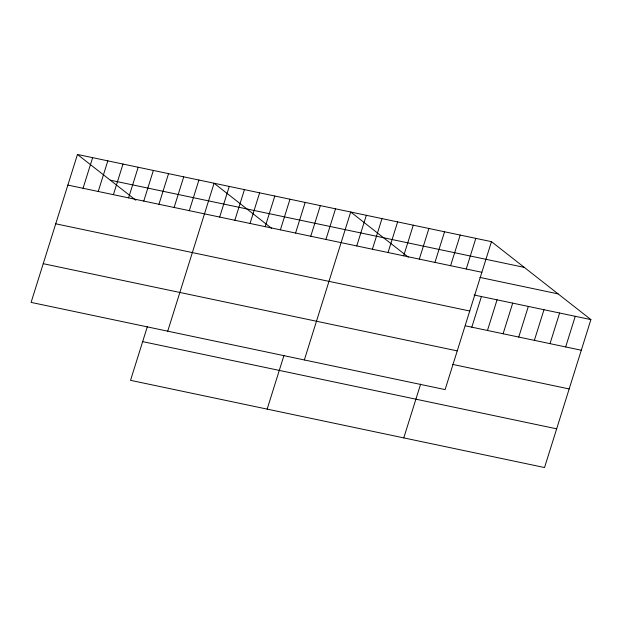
<?xml version="1.0" encoding="UTF-8"?>
<svg xmlns="http://www.w3.org/2000/svg" width="622" height="622" viewBox="0 0 622 622"><rect width="100%" height="100%" fill="white"/><g stroke="black" fill="none" stroke-linecap="round" stroke-linejoin="round"><path stroke-width="0.93" d="M77.462 154.458L31.1 302.401L445.111 389.605L491.473 241.663L77.462 154.458L135.814 200.198M83.045 188.287L92.639 157.654M98.222 191.483L107.824 160.849M113.406 194.678L123 164.045M128.583 197.874L138.185 167.248M143.768 201.077L153.362 170.444M158.944 204.273L168.546 173.639M174.129 207.468L183.723 176.835M147.383 326.558L130.527 380.337L544.538 467.542L590.9 319.599L491.473 241.663M189.306 210.664L198.908 180.038M167.722 331.176L214.085 183.233L271.69 228.391M219.667 217.062L229.269 186.429M234.844 220.258L244.446 189.624M250.028 223.453L259.631 192.828M265.205 226.657L274.807 196.023M280.39 229.852L289.984 199.219M295.567 233.048L305.169 202.414M310.751 236.243L320.346 205.618M267.149 409.12L284.005 355.341M325.928 239.447L335.53 208.813M304.345 359.951L350.707 212.009L408.312 257.166M356.748 245.939L366.35 215.305M372.391 249.228L381.994 218.602M388.027 252.524L397.629 221.891M403.67 255.821L413.272 225.187M419.314 259.117L428.908 228.484M434.949 262.406L444.551 231.773M450.592 265.703L460.194 235.069M403.771 437.896L420.627 384.116M466.236 268.999L475.83 238.366M471.818 327.172L481.42 296.538M487.461 330.469L497.056 299.835M503.097 333.765L512.699 303.132M518.74 337.054L528.342 306.428M534.376 340.351L543.978 309.717M550.019 343.647L559.621 313.014M565.662 346.944L575.257 316.31M110.273 180.178L524.284 267.382M67.86 185.084L481.871 272.288M479.889 277.412L558.089 293.879M474.057 294.991L590.9 319.599M55.731 223.796L469.742 311.008M465.38 325.819L581.298 350.233M43.229 263.681L457.24 350.894M452.326 364.337L569.169 388.944M142.656 341.626L556.667 428.83"/></g></svg>
